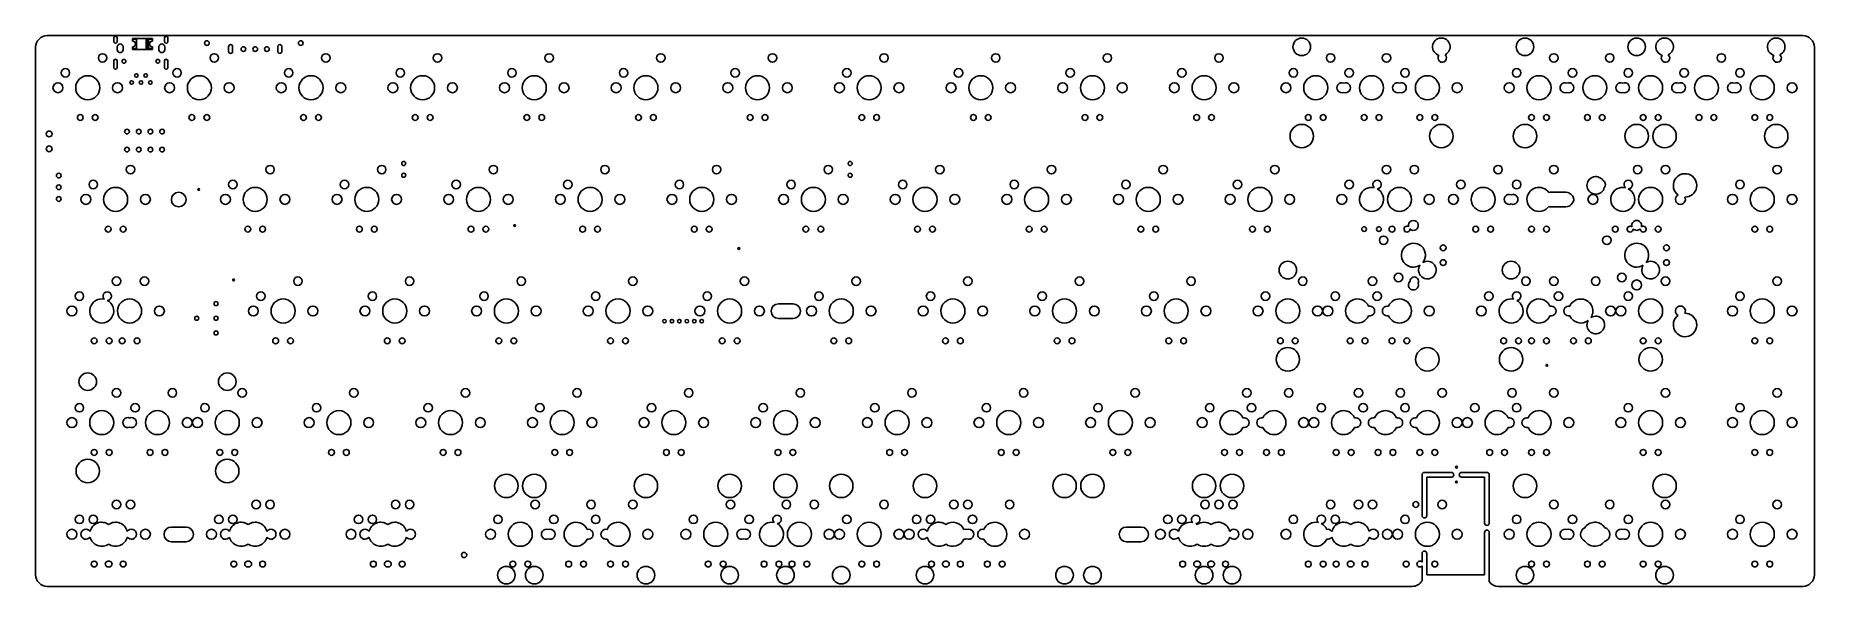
# Model space of a CAD drawing. Header units: millimetres. Extents: x 1 to 305, y 1 to 95.
import ezdxf

# ---------------------------------------------------------------- set-up
doc = ezdxf.new("R2010")
doc.units = ezdxf.units.MM

msp = doc.modelspace()

# ---------------------------------------------------------------- linework, layer by layer
at = {"color": 7, "linetype": 'Continuous', "lineweight": 25}
for p, q in [((302.683, 95.133), (3.133, 95.133)), ((14.4758, 94.728), (14.4758, 94.128)), ((15.0758, 94.128), (15.0758, 94.728)), ((17.6802, 94.17966), (17.6802, 94.5006)), ((18.3802, 94.5006), (17.6802, 94.5006)), ((17.6952, 94.6356), (17.6952, 94.5006)), ((21.0652, 94.6356), (17.6952, 94.6356)), ((17.7102, 94.1806), (17.7102, 94.5006)), ((18.3502, 92.9006), (18.3502, 94.5006)), ((18.3802, 94.5006), (18.3802, 92.9006)), ((19.9952, 94.5506), (20.2952, 94.5506)), ((19.9952, 94.5506), (19.9952, 92.8506)), ((20.2952, 94.5506), (20.2952, 92.8506)), ((20.3802, 94.5006), (21.0802, 94.5006)), ((20.3802, 92.9006), (20.3802, 94.5006)), ((20.4102, 94.5006), (20.4102, 92.9006)), ((21.0502, 94.5006), (21.0502, 94.1806)), ((21.0652, 94.6356), (21.0652, 94.5006)), ((21.0802, 94.5006), (21.0802, 94.17966)), ((23.1258, 94.728), (23.1258, 94.128)), ((23.7258, 94.128), (23.7258, 94.728)), ((1.133, 93.133), (1.133, 3.133)), ((15.0702, 93.2267), (15.0702, 92.7267)), ((16.0702, 92.7267), (16.0702, 93.2267)), ((17.6802, 92.9006), (17.6802, 93.22154)), ((18.3802, 92.9006), (17.6802, 92.9006)), ((17.6952, 92.9006), (17.6952, 92.7656)), ((21.0652, 92.7656), (17.6952, 92.7656)), ((17.7102, 92.9006), (17.7102, 93.2206)), ((19.9952, 92.8506), (20.2952, 92.8506)), ((20.3802, 92.9006), (21.0802, 92.9006)), ((21.0502, 93.2206), (21.0502, 92.9006)), ((21.0652, 92.9006), (21.0652, 92.7656)), ((21.0802, 93.22154), (21.0802, 92.9006)), ((22.1822, 93.2267), (22.1822, 92.7267)), ((23.1822, 92.7267), (23.1822, 93.2267)), ((34.058, 93.237), (34.058, 92.437)), ((34.758, 92.437), (34.758, 93.237)), ((42.458, 93.237), (42.458, 92.437)), ((43.158, 92.437), (43.158, 93.237)), ((304.683, 3.133), (304.683, 93.133)), ((14.4758, 90.798), (14.4758, 89.698)), ((15.0758, 89.698), (15.0758, 90.798)), ((23.1258, 90.798), (23.1258, 89.698)), ((23.7258, 89.698), (23.7258, 90.798)), ((262.263, 68.4055), (259.763, 68.4055)), ((259.763, 65.9055), (262.263, 65.9055)), ((130.403, 49.3555), (127.903, 49.3555)), ((127.903, 46.8555), (130.403, 46.8555)), ((237.735, 20.115), (237.735, 13.215)), ((242.739, 20.583), (238.139, 20.583)), ((238.535, 13.215), (238.535, 19.783)), ((238.535, 19.783), (242.739, 19.783)), ((248.785, 20.583), (244.485, 20.583)), ((244.485, 19.783), (248.403, 19.783)), ((248.403, 19.783), (248.403, 11.93)), ((249.203, 11.93), (249.203, 20.13)), ((26.813, 11.2655), (24.313, 11.2655)), ((189.793, 11.2655), (187.293, 11.2655)), ((248.403, 10.351), (248.403, 3.133)), ((249.203, 2.151), (249.203, 10.351)), ((24.313, 8.7655), (26.813, 8.7655)), ((187.293, 8.7655), (189.793, 8.7655)), ((237.735, 6.773), (237.735, 5.28709)), ((238.535, 3.133), (238.535, 6.773)), ((237.735, 4.61891), (237.735, 2.173)), ((238.535, 3.133), (248.403, 3.133)), ((3.133, 1.133), (236.026, 1.133)), ((250.783, 1.133), (302.683, 1.133))]:
    msp.add_line(p, q, dxfattribs=at)
for centre, radius in [((30.3794, 93.8403), 0.4), ((46.3794, 93.8403), 0.4), ((217.20175, 93.218), 1.5), ((255.30175, 93.218), 1.5), ((274.35175, 93.218), 1.5), ((12.573, 91.313), 0.725), ((16.2108, 90.748), 0.325), ((21.9908, 90.748), 0.325), ((31.623, 91.313), 0.725), ((36.608, 92.837), 0.4), ((38.608, 92.837), 0.4), ((40.608, 92.837), 0.4), ((50.673, 91.313), 0.725), ((69.723, 91.313), 0.725), ((88.773, 91.313), 0.725), ((107.823, 91.313), 0.725), ((126.873, 91.313), 0.725), ((145.923, 91.313), 0.725), ((164.973, 91.313), 0.725), ((184.023, 91.313), 0.725), ((203.073, 91.313), 0.725), ((222.123, 91.313), 0.725), ((231.648, 91.313), 0.725), ((260.223, 91.313), 0.725), ((269.748, 91.313), 0.725), ((288.798, 91.313), 0.725), ((6.223, 88.773), 0.725), ((10.033, 86.233), 2.04978), ((18.32864, 88.3158), 0.3), ((19.92376, 88.3158), 0.3), ((25.273, 88.773), 0.725), ((29.083, 86.233), 2.04978), ((44.323, 88.773), 0.725), ((48.133, 86.233), 2.04978), ((63.373, 88.773), 0.725), ((67.183, 86.233), 2.04978), ((82.423, 88.773), 0.725), ((86.233, 86.233), 2.04978), ((101.473, 88.773), 0.725), ((105.283, 86.233), 2.04978), ((120.523, 88.773), 0.725), ((124.333, 86.233), 2.04978), ((139.573, 88.773), 0.725), ((143.383, 86.233), 2.04978), ((158.623, 88.773), 0.725), ((162.433, 86.233), 2.04978), ((177.673, 88.773), 0.725), ((181.483, 86.233), 2.04978), ((196.723, 88.773), 0.725), ((200.533, 86.233), 2.04978), ((215.773, 88.773), 0.725), ((219.583, 86.233), 2.04978), ((225.298, 88.773), 0.725), ((229.108, 86.233), 2.04978), ((234.823, 88.773), 0.725), ((238.633, 86.233), 2.04978), ((253.873, 88.773), 0.725), ((257.683, 86.233), 2.04978), ((263.398, 88.773), 0.725), ((267.208, 86.233), 2.04978), ((272.923, 88.773), 0.725), ((276.733, 86.233), 2.04978), ((282.448, 88.773), 0.725), ((286.258, 86.233), 2.04978), ((291.973, 88.773), 0.725), ((295.783, 86.233), 2.04978), ((4.953, 86.233), 0.84963), ((15.113, 86.233), 0.84963), ((17.52854, 87.11692), 0.3), ((19.1262, 87.11692), 0.3), ((20.72386, 87.11692), 0.3), ((24.003, 86.233), 0.84963), ((34.163, 86.233), 0.84963), ((43.053, 86.233), 0.84963), ((53.213, 86.233), 0.84963), ((62.103, 86.233), 0.84963), ((72.263, 86.233), 0.84963), ((81.153, 86.233), 0.84963), ((91.313, 86.233), 0.84963), ((100.203, 86.233), 0.84963), ((110.363, 86.233), 0.84963), ((119.253, 86.233), 0.84963), ((129.413, 86.233), 0.84963), ((138.303, 86.233), 0.84963), ((148.463, 86.233), 0.84963), ((157.353, 86.233), 0.84963), ((167.513, 86.233), 0.84963), ((176.403, 86.233), 0.84963), ((186.563, 86.233), 0.84963), ((195.453, 86.233), 0.84963), ((205.613, 86.233), 0.84963), ((214.503, 86.233), 0.84963), ((243.713, 86.233), 0.84963), ((252.603, 86.233), 0.84963), ((300.863, 86.233), 0.84963), ((8.763, 81.153), 0.5), ((11.303, 81.153), 0.5), ((16.733, 78.74), 0.4), ((18.733, 78.74), 0.4), ((20.733, 78.74), 0.4), ((22.733, 78.74), 0.4), ((27.813, 81.153), 0.5), ((30.353, 81.153), 0.5), ((46.863, 81.153), 0.5), ((49.403, 81.153), 0.5), ((65.913, 81.153), 0.5), ((68.453, 81.153), 0.5), ((84.963, 81.153), 0.5), ((87.503, 81.153), 0.5), ((104.013, 81.153), 0.5), ((106.553, 81.153), 0.5), ((123.063, 81.153), 0.5), ((125.603, 81.153), 0.5), ((142.113, 81.153), 0.5), ((144.653, 81.153), 0.5), ((161.163, 81.153), 0.5), ((163.703, 81.153), 0.5), ((180.213, 81.153), 0.5), ((182.753, 81.153), 0.5), ((199.263, 81.153), 0.5), ((201.803, 81.153), 0.5), ((217.20175, 77.978), 2), ((218.313, 81.153), 0.5), ((220.853, 81.153), 0.5), ((227.838, 81.153), 0.5), ((230.378, 81.153), 0.5), ((237.363, 81.153), 0.5), ((241.01425, 77.978), 2), ((239.903, 81.153), 0.5), ((255.30175, 77.978), 2), ((256.413, 81.153), 0.5), ((258.953, 81.153), 0.5), ((265.938, 81.153), 0.5), ((268.478, 81.153), 0.5), ((274.35175, 77.978), 2), ((275.463, 81.153), 0.5), ((279.11425, 77.978), 2), ((278.003, 81.153), 0.5), ((284.988, 81.153), 0.5), ((287.528, 81.153), 0.5), ((294.513, 81.153), 0.5), ((298.16425, 77.978), 2), ((297.053, 81.153), 0.5), ((3.44932, 78.34884), 0.5), ((3.44932, 75.80884), 0.5), ((16.733, 75.6666), 0.4), ((18.733, 75.6666), 0.4), ((20.733, 75.6666), 0.4), ((22.733, 75.6666), 0.4), ((17.3355, 72.263), 0.725), ((41.148, 72.263), 0.725), ((60.198, 72.263), 0.725), ((63.9572, 73.2978), 0.35), ((79.248, 72.263), 0.725), ((98.298, 72.263), 0.725), ((117.348, 72.263), 0.725), ((136.398, 72.263), 0.725), ((140.1318, 73.2978), 0.35), ((155.448, 72.263), 0.725), ((174.498, 72.263), 0.725), ((193.548, 72.263), 0.725), ((212.598, 72.263), 0.725), ((231.648, 72.263), 0.725), ((236.4105, 72.263), 0.725), ((250.698, 72.263), 0.725), ((260.223, 72.263), 0.725), ((274.5105, 72.263), 0.725), ((279.273, 72.263), 0.725), ((298.323, 72.263), 0.725), ((5.08, 71.247), 0.4), ((10.9855, 69.723), 0.725), ((34.798, 69.723), 0.725), ((53.848, 69.723), 0.725), ((63.9572, 71.2978), 0.35), ((72.898, 69.723), 0.725), ((91.948, 69.723), 0.725), ((110.998, 69.723), 0.725), ((130.048, 69.723), 0.725), ((140.1318, 71.2978), 0.35), ((149.098, 69.723), 0.725), ((168.148, 69.723), 0.725), ((187.198, 69.723), 0.725), ((206.248, 69.723), 0.725), ((225.298, 69.723), 0.725), ((244.348, 69.723), 0.725), ((253.873, 69.723), 0.725), ((291.973, 69.723), 0.725), ((5.08, 69.247), 0.4), ((5.08, 67.247), 0.4), ((9.7155, 67.183), 0.84963), ((14.7955, 67.183), 2.04978), ((19.8755, 67.183), 0.84963), ((25.563, 67.1555), 1.25), ((28.956, 68.8594), 0.15), ((33.528, 67.183), 0.84963), ((38.608, 67.183), 2.04978), ((43.688, 67.183), 0.84963), ((52.578, 67.183), 0.84963), ((57.658, 67.183), 2.04978), ((62.738, 67.183), 0.84963), ((71.628, 67.183), 0.84963), ((76.708, 67.183), 2.04978), ((81.788, 67.183), 0.84963), ((90.678, 67.183), 0.84963), ((95.758, 67.183), 2.04978), ((100.838, 67.183), 0.84963), ((109.728, 67.183), 0.84963), ((114.808, 67.183), 2.04978), ((119.888, 67.183), 0.84963), ((128.778, 67.183), 0.84963), ((133.858, 67.183), 2.04978), ((138.938, 67.183), 0.84963), ((147.828, 67.183), 0.84963), ((152.908, 67.183), 2.04978), ((157.988, 67.183), 0.84963), ((166.878, 67.183), 0.84963), ((171.958, 67.183), 2.04978), ((177.038, 67.183), 0.84963), ((185.928, 67.183), 0.84963), ((191.008, 67.183), 2.04978), ((196.088, 67.183), 0.84963), ((204.978, 67.183), 0.84963), ((210.058, 67.183), 2.04978), ((215.138, 67.183), 0.84963), ((224.028, 67.183), 0.84963), ((233.8705, 67.183), 2.04978), ((238.9505, 67.183), 0.84963), ((243.078, 67.183), 0.84963), ((248.158, 67.183), 2.04978), ((266.8905, 67.183), 0.84963), ((276.733, 67.183), 2.04978), ((290.703, 67.183), 0.84963), ((295.783, 67.183), 2.04978), ((300.863, 67.183), 0.84963), ((13.5255, 62.103), 0.5), ((16.0655, 62.103), 0.5), ((37.338, 62.103), 0.5), ((39.878, 62.103), 0.5), ((56.388, 62.103), 0.5), ((58.928, 62.103), 0.5), ((75.438, 62.103), 0.5), ((77.978, 62.103), 0.5), ((82.8802, 62.7126), 0.15), ((94.488, 62.103), 0.5), ((97.028, 62.103), 0.5), ((113.538, 62.103), 0.5), ((116.078, 62.103), 0.5), ((132.588, 62.103), 0.5), ((135.128, 62.103), 0.5), ((151.638, 62.103), 0.5), ((154.178, 62.103), 0.5), ((170.688, 62.103), 0.5), ((173.228, 62.103), 0.5), ((189.738, 62.103), 0.5), ((192.278, 62.103), 0.5), ((208.788, 62.103), 0.5), ((211.328, 62.103), 0.5), ((227.838, 62.103), 0.4), ((230.378, 62.103), 0.4), ((231.17175, 60.198), 0.725), ((232.6005, 62.103), 0.5), ((246.888, 62.103), 0.5), ((249.428, 62.103), 0.5), ((256.413, 62.103), 0.5), ((258.953, 62.103), 0.5), ((269.27175, 60.198), 0.725), ((270.7005, 62.103), 0.5), ((278.003, 62.103), 0.5), ((294.513, 62.103), 0.5), ((297.053, 62.103), 0.5), ((121.1326, 58.801), 0.15), ((241.33175, 58.928), 0.5), ((279.43175, 58.928), 0.5), ((214.8205, 55.118), 1.5), ((241.33175, 56.388), 0.5), ((252.9205, 55.118), 1.5), ((279.43175, 56.388), 0.5), ((14.95425, 53.213), 0.725), ((19.71675, 53.213), 0.725), ((34.925, 53.4416), 0.15), ((45.9105, 53.213), 0.725), ((64.9605, 53.213), 0.725), ((84.0105, 53.213), 0.725), ((103.0605, 53.213), 0.725), ((122.1105, 53.213), 0.725), ((141.1605, 53.213), 0.725), ((160.2105, 53.213), 0.725), ((179.2605, 53.213), 0.725), ((198.3105, 53.213), 0.725), ((217.3605, 53.213), 0.725), ((229.26675, 53.213), 0.725), ((233.71175, 53.848), 0.725), ((255.4605, 53.213), 0.725), ((260.223, 53.213), 0.725), ((267.36675, 53.213), 0.725), ((271.81175, 53.848), 0.725), ((274.35175, 52.578), 0.84963), ((279.273, 53.213), 0.725), ((298.323, 53.213), 0.725), ((7.33425, 48.133), 0.84963), ((8.60425, 50.673), 0.725), ((17.17675, 48.133), 2.04978), ((22.25675, 48.133), 0.84963), ((31.9395, 49.39475), 0.35), ((38.2905, 48.133), 0.84963), ((39.5605, 50.673), 0.725), ((43.3705, 48.133), 2.04978), ((48.4505, 48.133), 0.84963), ((57.3405, 48.133), 0.84963), ((58.6105, 50.673), 0.725), ((62.4205, 48.133), 2.04978), ((67.5005, 48.133), 0.84963), ((76.3905, 48.133), 0.84963), ((77.6605, 50.673), 0.725), ((81.4705, 48.133), 2.04978), ((86.5505, 48.133), 0.84963), ((95.4405, 48.133), 0.84963), ((96.7105, 50.673), 0.725), ((100.5205, 48.133), 2.04978), ((105.6005, 48.133), 0.84963), ((114.4905, 48.133), 0.84963), ((115.7605, 50.673), 0.725), ((119.5705, 48.133), 2.04978), ((124.6505, 48.133), 0.84963), ((133.5405, 48.133), 0.84963), ((134.8105, 50.673), 0.725), ((138.6205, 48.133), 2.04978), ((143.7005, 48.133), 0.84963), ((152.5905, 48.133), 0.84963), ((153.8605, 50.673), 0.725), ((157.6705, 48.133), 2.04978), ((162.7505, 48.133), 0.84963), ((171.6405, 48.133), 0.84963), ((172.9105, 50.673), 0.725), ((176.7205, 48.133), 2.04978), ((181.8005, 48.133), 0.84963), ((190.6905, 48.133), 0.84963), ((191.9605, 50.673), 0.725), ((195.7705, 48.133), 2.04978), ((200.8505, 48.133), 0.84963), ((209.7405, 48.133), 0.84963), ((211.0105, 50.673), 0.725), ((214.8205, 48.133), 2.04978), ((219.9005, 48.133), 0.84963), ((221.64675, 48.133), 0.84963), ((222.91675, 50.673), 0.725), ((230.0605, 50.673), 0.725), ((238.9505, 48.133), 0.84963), ((247.8405, 48.133), 0.84963), ((249.1105, 50.673), 0.725), ((261.01675, 50.673), 0.725), ((269.90675, 48.133), 0.84963), ((271.653, 48.133), 0.84963), ((272.923, 50.673), 0.725), ((276.733, 48.133), 2.04978), ((290.703, 48.133), 0.84963), ((291.973, 50.673), 0.725), ((295.783, 48.133), 2.04978), ((300.863, 48.133), 0.84963), ((28.6395, 46.89475), 0.35), ((31.9395, 46.89475), 0.35), ((108.458, 46.4058), 0.3), ((109.728, 46.4058), 0.3), ((110.998, 46.4058), 0.3), ((112.268, 46.4058), 0.3), ((113.538, 46.4058), 0.3), ((114.808, 46.4058), 0.3), ((11.14425, 43.053), 0.5), ((13.68425, 43.053), 0.5), ((15.90675, 43.053), 0.5), ((18.44675, 43.053), 0.5), ((31.9395, 44.39475), 0.35), ((42.1005, 43.053), 0.5), ((44.6405, 43.053), 0.5), ((61.1505, 43.053), 0.5), ((63.6905, 43.053), 0.5), ((80.2005, 43.053), 0.5), ((82.7405, 43.053), 0.5), ((99.2505, 43.053), 0.5), ((101.7905, 43.053), 0.5), ((118.3005, 43.053), 0.5), ((120.8405, 43.053), 0.5), ((137.3505, 43.053), 0.5), ((139.8905, 43.053), 0.5), ((156.4005, 43.053), 0.5), ((158.9405, 43.053), 0.5), ((175.4505, 43.053), 0.5), ((177.9905, 43.053), 0.5), ((194.5005, 43.053), 0.5), ((197.0405, 43.053), 0.5), ((213.5505, 43.053), 0.5), ((216.0905, 43.053), 0.5), ((225.45675, 43.053), 0.5), ((227.99675, 43.053), 0.5), ((232.6005, 43.053), 0.5), ((235.1405, 43.053), 0.5), ((251.6505, 43.053), 0.5), ((254.1905, 43.053), 0.5), ((256.413, 43.053), 0.5), ((258.953, 43.053), 0.5), ((263.55675, 43.053), 0.5), ((266.09675, 43.053), 0.5), ((275.463, 43.053), 0.5), ((278.003, 43.053), 0.5), ((294.513, 43.053), 0.5), ((297.053, 43.053), 0.5), ((214.8205, 39.878), 2), ((238.633, 39.878), 2), ((252.9205, 39.878), 2), ((276.733, 39.878), 2), ((10.033, 36.068), 1.5), ((33.8455, 36.068), 1.5), ((259.0292, 38.862), 0.15), ((14.95425, 34.163), 0.725), ((24.47925, 34.163), 0.725), ((36.3855, 34.163), 0.725), ((55.4355, 34.163), 0.725), ((74.4855, 34.163), 0.725), ((93.5355, 34.163), 0.725), ((112.5855, 34.163), 0.725), ((131.6355, 34.163), 0.725), ((150.6855, 34.163), 0.725), ((169.7355, 34.163), 0.725), ((188.7855, 34.163), 0.725), ((207.8355, 34.163), 0.725), ((214.97925, 34.163), 0.725), ((226.8855, 34.163), 0.725), ((234.02925, 34.163), 0.725), ((241.173, 34.163), 0.725), ((253.07925, 34.163), 0.725), ((260.223, 34.163), 0.725), ((279.273, 34.163), 0.725), ((298.323, 34.163), 0.725), ((8.60425, 31.623), 0.725), ((12.41425, 29.083), 2.04978), ((18.12925, 31.623), 0.725), ((21.93925, 29.083), 2.04978), ((30.0355, 31.623), 0.725), ((33.8455, 29.083), 2.04978), ((49.0855, 31.623), 0.725), ((52.8955, 29.083), 2.04978), ((68.1355, 31.623), 0.725), ((71.9455, 29.083), 2.04978), ((87.1855, 31.623), 0.725), ((90.9955, 29.083), 2.04978), ((106.2355, 31.623), 0.725), ((110.0455, 29.083), 2.04978), ((125.2855, 31.623), 0.725), ((129.0955, 29.083), 2.04978), ((144.3355, 31.623), 0.725), ((148.1455, 29.083), 2.04978), ((163.3855, 31.623), 0.725), ((167.1955, 29.083), 2.04978), ((182.4355, 31.623), 0.725), ((186.2455, 29.083), 2.04978), ((201.4855, 31.623), 0.725), ((208.62925, 31.623), 0.725), ((220.5355, 31.623), 0.725), ((227.67925, 31.623), 0.725), ((234.823, 31.623), 0.725), ((246.72925, 31.623), 0.725), ((253.873, 31.623), 0.725), ((272.923, 31.623), 0.725), ((276.733, 29.083), 2.04978), ((291.973, 31.623), 0.725), ((295.783, 29.083), 2.04978), ((7.33425, 29.083), 0.84963), ((27.01925, 29.083), 0.84963), ((28.7655, 29.083), 0.84963), ((38.9255, 29.083), 0.84963), ((47.8155, 29.083), 0.84963), ((57.9755, 29.083), 0.84963), ((66.8655, 29.083), 0.84963), ((77.0255, 29.083), 0.84963), ((85.9155, 29.083), 0.84963), ((96.0755, 29.083), 0.84963), ((104.9655, 29.083), 0.84963), ((115.1255, 29.083), 0.84963), ((124.0155, 29.083), 0.84963), ((134.1755, 29.083), 0.84963), ((143.0655, 29.083), 0.84963), ((153.2255, 29.083), 0.84963), ((162.1155, 29.083), 0.84963), ((172.2755, 29.083), 0.84963), ((181.1655, 29.083), 0.84963), ((191.3255, 29.083), 0.84963), ((200.2155, 29.083), 0.84963), ((217.51925, 29.083), 0.84963), ((219.2655, 29.083), 0.84963), ((243.713, 29.083), 0.84963), ((245.45925, 29.083), 0.84963), ((262.763, 29.083), 0.84963), ((271.653, 29.083), 0.84963), ((281.813, 29.083), 0.84963), ((290.703, 29.083), 0.84963), ((300.863, 29.083), 0.84963), ((11.14425, 24.003), 0.5), ((13.68425, 24.003), 0.5), ((20.66925, 24.003), 0.5), ((23.20925, 24.003), 0.5), ((32.5755, 24.003), 0.5), ((35.1155, 24.003), 0.5), ((51.6255, 24.003), 0.5), ((54.1655, 24.003), 0.5), ((70.6755, 24.003), 0.5), ((73.2155, 24.003), 0.5), ((89.7255, 24.003), 0.5), ((92.2655, 24.003), 0.5), ((108.7755, 24.003), 0.5), ((111.3155, 24.003), 0.5), ((127.8255, 24.003), 0.5), ((130.3655, 24.003), 0.5), ((146.8755, 24.003), 0.5), ((149.4155, 24.003), 0.5), ((165.9255, 24.003), 0.5), ((168.4655, 24.003), 0.5), ((184.9755, 24.003), 0.5), ((187.5155, 24.003), 0.5), ((204.0255, 24.003), 0.5), ((206.5655, 24.003), 0.5), ((211.16925, 24.003), 0.5), ((213.70925, 24.003), 0.5), ((223.0755, 24.003), 0.5), ((225.6155, 24.003), 0.5), ((230.21925, 24.003), 0.5), ((232.75925, 24.003), 0.5), ((237.363, 24.003), 0.5), ((239.903, 24.003), 0.5), ((249.26925, 24.003), 0.5), ((251.80925, 24.003), 0.5), ((256.413, 24.003), 0.5), ((258.953, 24.003), 0.5), ((275.463, 24.003), 0.5), ((278.003, 24.003), 0.5), ((294.513, 24.003), 0.5), ((297.053, 24.003), 0.5), ((10.033, 20.828), 2), ((33.8455, 20.828), 2), ((243.6114, 21.4884), 0.15), ((81.4705, 18.288), 2), ((86.233, 18.288), 2), ((105.283, 18.288), 2), ((119.5705, 18.288), 2), ((129.0955, 18.288), 2), ((138.6205, 18.288), 2), ((152.908, 18.288), 2), ((176.7205, 18.288), 2), ((181.483, 18.288), 2), ((200.533, 18.288), 2), ((205.2955, 18.288), 2), ((243.586, 18.9484), 0.15), ((255.30175, 18.288), 2), ((279.11425, 18.288), 2), ((14.95425, 15.113), 0.725), ((17.3355, 15.113), 0.725), ((38.76675, 15.113), 0.725), ((41.148, 15.113), 0.725), ((62.57925, 15.113), 0.725), ((64.9605, 15.113), 0.725), ((86.39175, 15.113), 0.725), ((95.91675, 15.113), 0.725), ((103.0605, 15.113), 0.725), ((119.72925, 15.113), 0.725), ((129.25425, 15.113), 0.725), ((134.01675, 15.113), 0.725), ((145.923, 15.113), 0.725), ((157.82925, 15.113), 0.725), ((160.2105, 15.113), 0.725), ((167.35425, 15.113), 0.725), ((200.69175, 15.113), 0.725), ((203.073, 15.113), 0.725), ((205.45425, 15.113), 0.725), ((222.123, 15.113), 0.725), ((226.8855, 15.113), 0.725), ((229.26675, 15.113), 0.725), ((236.6518, 15.113), 0.5), ((241.173, 15.113), 0.725), ((260.223, 15.113), 0.725), ((269.748, 15.113), 0.725), ((279.273, 15.113), 0.725), ((298.323, 15.113), 0.725), ((8.60425, 12.573), 0.725), ((10.9855, 12.573), 0.725), ((32.41675, 12.573), 0.725), ((34.798, 12.573), 0.725), ((56.22925, 12.573), 0.725), ((58.6105, 12.573), 0.725), ((80.04175, 12.573), 0.725), ((89.56675, 12.573), 0.725), ((96.7105, 12.573), 0.725), ((113.37925, 12.573), 0.725), ((122.90425, 12.573), 0.725), ((139.573, 12.573), 0.725), ((151.47925, 12.573), 0.725), ((153.8605, 12.573), 0.725), ((161.00425, 12.573), 0.725), ((194.34175, 12.573), 0.725), ((196.723, 12.573), 0.725), ((215.773, 12.573), 0.725), ((222.91675, 12.573), 0.725), ((234.823, 12.573), 0.725), ((253.873, 12.573), 0.725), ((263.398, 12.573), 0.725), ((272.923, 12.573), 0.725), ((291.973, 12.573), 0.725), ((7.33425, 10.033), 0.84963), ((19.8755, 10.033), 0.84963), ((31.14675, 10.033), 0.84963), ((43.688, 10.033), 0.84963), ((54.95925, 10.033), 0.84963), ((78.77175, 10.033), 0.84963), ((83.85175, 10.033), 2.04978), ((105.6005, 10.033), 0.84963), ((112.10925, 10.033), 0.84963), ((117.18925, 10.033), 2.04978), ((131.47675, 10.033), 2.04978), ((136.55675, 10.033), 0.84963), ((138.303, 10.033), 0.84963), ((143.383, 10.033), 2.04978), ((148.463, 10.033), 0.84963), ((150.20925, 10.033), 0.84963), ((169.89425, 10.033), 0.84963), ((193.07175, 10.033), 0.84963), ((207.99425, 10.033), 0.84963), ((214.503, 10.033), 0.84963), ((231.80675, 10.033), 0.84963), ((233.553, 10.033), 0.84963), ((238.633, 10.033), 2.04978), ((243.713, 10.033), 0.84963), ((252.603, 10.033), 0.84963), ((257.683, 10.033), 2.04978), ((276.733, 10.033), 2.04978), ((281.813, 10.033), 0.84963), ((290.703, 10.033), 0.84963), ((295.783, 10.033), 2.04978), ((300.863, 10.033), 0.84963), ((74.2598, 6.4974), 0.45), ((11.14425, 4.953), 0.5), ((16.0655, 4.953), 0.5), ((34.95675, 4.953), 0.5), ((39.878, 4.953), 0.5), ((58.76925, 4.953), 0.5), ((63.6905, 4.953), 0.5), ((81.4705, 3.048), 1.5), ((82.58175, 4.953), 0.5), ((85.12175, 4.953), 0.5), ((86.233, 3.048), 1.5), ((92.10675, 4.953), 0.5), ((94.64675, 4.953), 0.5), ((99.2505, 4.953), 0.5), ((101.7905, 4.953), 0.5), ((105.283, 3.048), 1.5), ((115.91925, 4.953), 0.5), ((118.45925, 4.953), 0.5), ((119.5705, 3.048), 1.5), ((125.44425, 4.953), 0.5), ((127.98425, 4.953), 0.5), ((129.0955, 3.048), 1.5), ((130.20675, 4.953), 0.5), ((132.74675, 4.953), 0.5), ((138.6205, 3.048), 1.5), ((142.113, 4.953), 0.5), ((144.653, 4.953), 0.5), ((152.908, 3.048), 1.5), ((154.01925, 4.953), 0.5), ((158.9405, 4.953), 0.5), ((163.54425, 4.953), 0.5), ((166.08425, 4.953), 0.5), ((176.7205, 3.048), 1.5), ((181.483, 3.048), 1.5), ((196.88175, 4.953), 0.5), ((200.533, 3.048), 1.5), ((204.18425, 4.953), 0.5), ((205.2955, 3.048), 1.5), ((218.313, 4.953), 0.5), ((220.853, 4.953), 0.5), ((223.0755, 4.953), 0.5), ((227.99675, 4.953), 0.5), ((235.0008, 4.953), 0.5), ((239.903, 4.953), 0.5), ((255.30175, 3.048), 1.5), ((256.413, 4.953), 0.5), ((258.953, 4.953), 0.5), ((265.938, 4.953), 0.5), ((268.478, 4.953), 0.5), ((275.463, 4.953), 0.5), ((278.003, 4.953), 0.5), ((279.11425, 3.048), 1.5), ((294.513, 4.953), 0.5), ((297.053, 4.953), 0.5)]:
    msp.add_circle(centre, radius, dxfattribs=at)
for centre, radius, start, end in [((3.133, 93.133), 2, 90, 180), ((14.7758, 94.728), 0.3, 0, 180), ((14.7758, 94.128), 0.3, 180, 0), ((17.7102, 93.7006), 0.48, 270, 90), ((21.0502, 93.7006), 0.48, 90, 270), ((23.4258, 94.728), 0.3, 0, 180), ((23.4258, 94.128), 0.3, 180, 0), ((241.01425, 93.218), 1.5, 295.0640084, 254.463275), ((279.11425, 93.218), 1.5, 295.0640084, 254.463275), ((298.16425, 93.218), 1.5, 295.0640084, 254.463275), ((302.683, 93.133), 2, 0, 90), ((14.7758, 90.798), 0.3, 360, 180), ((15.5702, 93.2267), 0.5, 0, 180), ((15.5702, 92.7267), 0.5, 180, 0), ((22.6822, 93.2267), 0.5, 0, 180), ((22.6822, 92.7267), 0.5, 180, 0), ((23.4258, 90.798), 0.3, 360, 180), ((34.408, 93.237), 0.35, 360, 180), ((34.408, 92.437), 0.35, 180, 0), ((42.808, 93.237), 0.35, 360, 180), ((42.808, 92.437), 0.35, 180, 0), ((241.173, 91.313), 0.725, 140.6376326, 48.8896508), ((279.273, 91.313), 0.725, 140.6376326, 48.8896508), ((298.323, 91.313), 0.725, 140.6376326, 48.8896508), ((14.7758, 89.698), 0.3, 180, 0), ((23.4258, 89.698), 0.3, 180, 0), ((224.028, 86.233), 0.84963, 68.0565017, 291.9434983), ((224.663, 86.233), 0.84963, 248.0565017, 111.9434983), ((233.553, 86.233), 0.84963, 68.0565017, 291.9434983), ((234.188, 86.233), 0.84963, 248.0565017, 111.9434983), ((262.128, 86.233), 0.84963, 68.0565017, 291.9434983), ((262.763, 86.233), 0.84963, 248.0565017, 111.9434983), ((271.653, 86.233), 0.84963, 68.0565017, 291.9434983), ((272.288, 86.233), 0.84963, 248.0565017, 111.9434983), ((281.178, 86.233), 0.84963, 68.0565017, 291.9434983), ((281.813, 86.233), 0.84963, 248.0565017, 111.9434983), ((290.703, 86.233), 0.84963, 68.0565017, 291.9434983), ((291.338, 86.233), 0.84963, 248.0565017, 111.9434983), ((230.0605, 69.723), 0.725, 270.0048448, 228.8830647), ((267.36675, 69.56425), 1.5, 37.3044457, 345.3154193), ((268.1605, 69.723), 0.85, 320.6457376, 61.9741273), ((272.923, 69.723), 0.725, 270.0048448, 228.8830647), ((282.60675, 69.56425), 2, 269.0084011, 234.1217012), ((229.108, 67.183), 2.04978, 76.5796188, 62.3082908), ((252.603, 67.183), 0.84963, 68.0565017, 291.9434983), ((253.238, 67.183), 0.84963, 248.0565017, 111.9434983), ((257.683, 67.183), 2.04978, 34.4683776, 324.016678), ((259.763, 67.1555), 1.25, 90, 108.1837622), ((262.263, 67.1555), 1.25, 32.4807172, 90), ((262.763, 67.183), 0.84963, 317.0338211, 49.2623711), ((271.9705, 67.183), 2.04978, 76.5796188, 62.3082908), ((281.813, 67.183), 0.84963, 116.445605, 26.6844974), ((259.763, 67.1555), 1.25, 250.3012934, 270), ((262.263, 67.1555), 1.25, 270, 333.815475), ((235.1405, 62.103), 0.5, 54.0730971, 5.4166655), ((236.25175, 62.738), 0.84963, 223.7752876, 195.7144749), ((273.2405, 62.103), 0.5, 54.0730971, 5.4166655), ((274.35175, 62.738), 0.84963, 344.2855251, 195.7144749), ((274.35175, 62.738), 0.84963, 223.7752876, 316.2247124), ((275.463, 62.103), 0.5, 174.5833345, 125.9269029), ((236.25175, 57.658), 2.04978, 322.7485202, 303.5562592), ((274.35175, 57.658), 2.04978, 322.7485202, 303.5562592), ((238.633, 55.118), 1.5, 146.3200806, 119.9846989), ((276.733, 55.118), 1.5, 146.3200806, 119.9846989), ((236.25175, 52.578), 0.84963, 131.7947823, 20.1327308), ((236.4105, 53.213), 0.725, 331.803465, 180.124048), ((12.41425, 48.133), 2.04978, 76.5796188, 62.3082908), ((13.36675, 50.673), 0.725, 270.0048448, 228.8830647), ((127.903, 48.1055), 1.25, 90, 270), ((130.403, 48.1055), 1.25, 270, 90), ((226.72675, 48.133), 2.04978, 23.83681, 336.16319), ((228.7905, 48.133), 0.84963, 257.1597809, 102.8402191), ((231.80675, 48.133), 0.84963, 77.1597809, 282.8402191), ((233.8705, 48.133), 2.04978, 203.83681, 156.16319), ((252.9205, 48.133), 2.04978, 76.5796188, 62.3082908), ((253.873, 50.673), 0.725, 270.0048448, 228.8830647), ((257.683, 48.133), 2.04978, 23.83681, 336.16319), ((259.74675, 48.133), 0.84963, 257.1597809, 102.8402191), ((262.763, 48.133), 0.84963, 77.1597809, 282.8402191), ((264.82675, 48.133), 2.04978, 326.4437408, 156.16319), ((281.813, 48.133), 0.84963, 333.3155026, 243.554395), ((264.82675, 48.133), 2.04978, 203.83681, 307.2514798), ((267.36675, 45.75175), 1.5, 150.0153011, 123.6799194), ((282.60675, 45.75175), 2, 125.8782988, 90.9915989), ((205.2955, 29.083), 2.04978, 23.83681, 336.16319), ((212.43925, 29.083), 2.04978, 203.83681, 156.16319), ((224.3455, 29.083), 2.04978, 23.83681, 336.16319), ((231.48925, 29.083), 2.04978, 23.83681, 156.16319), ((238.633, 29.083), 2.04978, 203.83681, 156.16319), ((250.53925, 29.083), 2.04978, 23.83681, 336.16319), ((257.683, 29.083), 2.04978, 203.83681, 156.16319), ((16.85925, 29.083), 0.84963, 68.0565017, 291.9434983), ((17.49425, 29.083), 0.84963, 248.0565017, 111.9434983), ((207.35925, 29.083), 0.84963, 257.1597809, 102.8402191), ((210.3755, 29.083), 0.84963, 77.1597809, 282.8402191), ((226.40925, 29.083), 0.84963, 257.1597809, 102.8402191), ((229.4255, 29.083), 0.84963, 77.1597809, 282.8402191), ((231.48925, 29.083), 2.04978, 203.83681, 336.16319), ((233.553, 29.083), 0.84963, 257.1597809, 102.8402191), ((236.56925, 29.083), 0.84963, 77.1597809, 282.8402191), ((252.603, 29.083), 0.84963, 257.1597809, 102.8402191), ((255.61925, 29.083), 0.84963, 77.1597809, 282.8402191), ((238.135, 20.115), 0.4, 171.7490653, 180), ((238.139, 20.183), 0.4, 90, 181.5180134), ((242.739, 20.183), 0.4, 270, 90), ((244.485, 20.183), 0.4, 90, 270), ((248.785, 20.183), 0.4, 14.7465867, 90), ((248.803, 20.13), 0.4, 0, 22.770714), ((127.66675, 12.573), 0.725, 270.0048448, 228.8830647), ((199.10425, 12.573), 0.725, 270.0048448, 228.8830647), ((220.5355, 12.573), 0.725, 270.0048448, 228.8830647), ((238.135, 13.215), 0.4, 180, 0), ((9.7155, 10.033), 0.84963, 33.9629032, 326.0370968), ((12.41425, 10.033), 2.04978, 54.4892974, 166.6109564), ((12.41425, 10.033), 2.04978, 193.3890436, 305.5107026), ((14.7955, 10.033), 2.04978, 234.4892974, 346.6109564), ((14.7955, 10.033), 2.04978, 13.3890436, 125.5107026), ((17.49425, 10.033), 0.84963, 213.9629032, 146.0370968), ((24.313, 10.0155), 1.25, 90, 270), ((26.813, 10.0155), 1.25, 270, 90), ((33.528, 10.033), 0.84963, 33.9629032, 326.0370968), ((36.22675, 10.033), 2.04978, 54.4892974, 166.6109564), ((36.22675, 10.033), 2.04978, 193.3890436, 305.5107026), ((38.608, 10.033), 2.04978, 234.4892974, 346.6109564), ((38.608, 10.033), 2.04978, 13.3890436, 125.5107026), ((41.30675, 10.033), 0.84963, 213.9629032, 146.0370968), ((57.3405, 10.033), 0.84963, 33.9629032, 326.0370968), ((60.03925, 10.033), 2.04978, 54.4892974, 166.6109564), ((60.03925, 10.033), 2.04978, 193.3890436, 305.5107026), ((62.4205, 10.033), 2.04978, 234.4892974, 346.6109564), ((62.4205, 10.033), 2.04978, 13.3890436, 125.5107026), ((65.11925, 10.033), 0.84963, 213.9629032, 146.0370968), ((88.29675, 10.033), 0.84963, 68.0565017, 291.9434983), ((88.93175, 10.033), 0.84963, 248.0565017, 111.9434983), ((93.37675, 10.033), 2.04978, 23.83681, 336.16319), ((95.4405, 10.033), 0.84963, 257.1597809, 102.8402191), ((98.45675, 10.033), 0.84963, 77.1597809, 282.8402191), ((100.5205, 10.033), 2.04978, 203.83681, 156.16319), ((121.63425, 10.033), 0.84963, 68.0565017, 291.9434983), ((122.26925, 10.033), 0.84963, 248.0565017, 111.9434983), ((126.71425, 10.033), 2.04978, 76.5796188, 62.3082908), ((152.5905, 10.033), 0.84963, 33.9629032, 326.0370968), ((155.28925, 10.033), 2.04978, 54.4892974, 166.6109564), ((155.28925, 10.033), 2.04978, 193.3890436, 305.5107026), ((157.6705, 10.033), 2.04978, 234.4892974, 336.16319), ((157.6705, 10.033), 2.04978, 23.83681, 125.5107026), ((159.73425, 10.033), 0.84963, 68.0565017, 102.8402191), ((159.73425, 10.033), 0.84963, 257.1597809, 291.9434983), ((160.36925, 10.033), 0.84963, 248.0565017, 111.9434983), ((162.7505, 10.033), 0.84963, 77.1597809, 282.8402191), ((164.81425, 10.033), 2.04978, 203.83681, 156.16319), ((187.293, 10.0155), 1.25, 90, 270), ((189.793, 10.0155), 1.25, 270, 90), ((195.453, 10.033), 0.84963, 33.9629032, 326.0370968), ((198.15175, 10.033), 2.04978, 76.5796188, 166.6109564), ((198.15175, 10.033), 2.04978, 193.3890436, 305.5107026), ((198.15175, 10.033), 2.04978, 54.4892974, 62.3082908), ((200.533, 10.033), 2.04978, 54.4892974, 125.5107026), ((202.91425, 10.033), 2.04978, 13.3890436, 125.5107026), ((202.91425, 10.033), 2.04978, 234.4892974, 346.6109564), ((205.613, 10.033), 0.84963, 213.9629032, 146.0370968), ((219.583, 10.033), 2.04978, 76.5796188, 336.16319), ((219.583, 10.033), 2.04978, 23.83681, 62.3082908), ((221.64675, 10.033), 0.84963, 33.9629032, 102.8402191), ((221.64675, 10.033), 0.84963, 257.1597809, 326.0370968), ((224.3455, 10.033), 2.04978, 54.4892974, 166.6109564), ((224.3455, 10.033), 2.04978, 193.3890436, 305.5107026), ((226.72675, 10.033), 2.04978, 234.4892974, 346.6109564), ((226.72675, 10.033), 2.04978, 13.3890436, 125.5107026), ((229.4255, 10.033), 0.84963, 213.9629032, 146.0370968), ((248.803, 11.93), 0.4, 180, 360), ((248.803, 10.351), 0.4, 360, 180), ((262.128, 10.033), 0.84963, 68.0565017, 291.9434983), ((262.763, 10.033), 0.84963, 248.0565017, 111.9434983), ((266.033, 10.0155), 1.25, 116.2107563, 245.4958003), ((267.208, 10.033), 2.04978, 35.2409232, 147.4130135), ((268.533, 10.0155), 1.25, 284.7049463, 73.7816683), ((271.653, 10.033), 0.84963, 68.0565017, 291.9434983), ((272.288, 10.033), 0.84963, 248.0565017, 111.9434983), ((200.533, 10.033), 2.04978, 234.4892974, 305.5107026), ((238.135, 6.773), 0.4, 0, 180), ((267.208, 10.033), 2.04978, 214.2935431, 323.2456914), ((3.133, 3.133), 2, 180, 270), ((13.5255, 4.953), 0.5, 80.8656508, 279.1343492), ((13.68425, 4.953), 0.5, 260.8656508, 99.1343492), ((37.338, 4.953), 0.5, 80.8656508, 279.1343492), ((37.49675, 4.953), 0.5, 260.8656508, 99.1343492), ((61.1505, 4.953), 0.5, 80.8656508, 279.1343492), ((61.30925, 4.953), 0.5, 260.8656508, 99.1343492), ((156.4005, 4.953), 0.5, 80.8656508, 279.1343492), ((156.55925, 4.953), 0.5, 260.8656508, 99.1343492), ((199.263, 4.953), 0.5, 80.8656508, 279.1343492), ((199.42175, 4.953), 0.5, 260.8656508, 99.1343492), ((201.64425, 4.953), 0.5, 80.8656508, 279.1343492), ((201.803, 4.953), 0.5, 260.8656508, 99.1343492), ((225.45675, 4.953), 0.5, 80.8656508, 279.1343492), ((225.6155, 4.953), 0.5, 260.8656508, 99.1343492), ((237.363, 4.953), 0.5, 41.9267217, 318.0732783), ((302.683, 3.133), 2, 270, 360), ((236.026, 3.133), 2, 270, 329.0366251), ((238.135, 2.173), 0.4, 180, 189.9303104), ((248.803, 2.151), 0.4, 332.5982881, 360), ((250.783, 3.133), 2, 215.6650164, 270)]:
    msp.add_arc(centre, radius, start, end, dxfattribs=at)
for points in [[(17.6802, 94.17966), (17.6802, 94.17966), (17.69481, 94.1806), (17.7102, 94.1806)], [(21.0802, 94.17966), (21.0802, 94.17966), (21.06559, 94.1806), (21.0502, 94.1806)], [(17.6802, 93.22154), (17.6802, 93.22154), (17.69481, 93.2206), (17.7102, 93.2206)], [(21.0802, 93.22154), (21.0802, 93.22154), (21.06559, 93.2206), (21.0502, 93.2206)]]:
    msp.add_open_spline(points, degree=3, dxfattribs=at)

doc.saveas('drawing.dxf')
